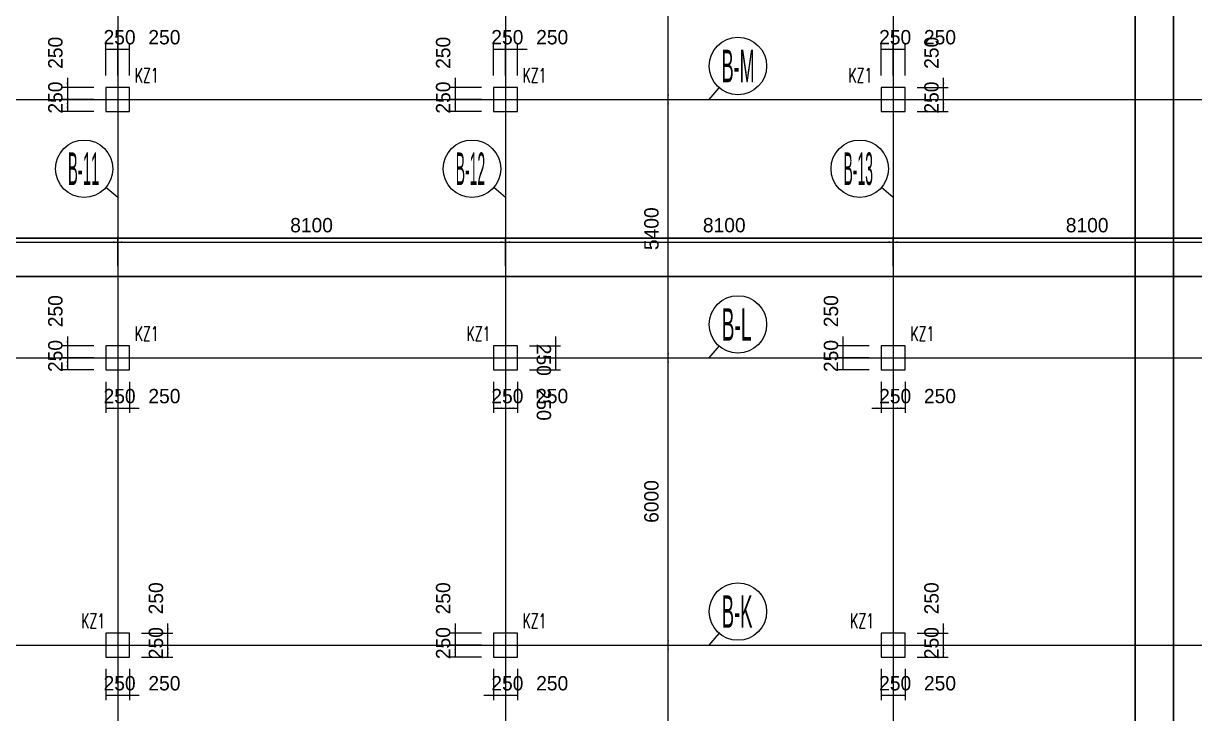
# Model space of a CAD drawing. Extents: x 387171 to 699106, y 11966 to 245688.
# Drawn here: x 552989 to 577452, y 137256 to 151678 of the extents above; entities that cross this region are included whole.
import ezdxf

# ---------------------------------------------------------------- set-up
doc = ezdxf.new("R2010")
doc.units = 0
doc.header["$LTSCALE"] = 100
doc.header["$MEASUREMENT"] = 0
for name, color, linetype in [('COLU', 7, 'Continuous'), ('DIM', 3, 'Continuous'), ('DOTE', 253, 'Continuous'), ('h后浇带', 51, 'Continuous'), ('L-AXIS', 3, 'Continuous'), ('NUM', 7, 'Continuous')]:
    doc.layers.add(name, color=color, linetype=linetype)
doc.styles.add('hztxt', font='hztxt')
doc.styles.get("Standard").update_dxf_attribs({"font": 'standard'})
doc.dimstyles.get("Standard").update_dxf_attribs({"dimtxt": 300, "dimasz": 100, "dimexe": 100, "dimexo": 250, "dimgap": 100, "dimtad": 0, "dimtoh": 1, "dimdec": 0, "dimdsep": 46, "dimcen": 0.09, "dimclrt": 7, "dimadec": 0, "dimazin": 0, "dimtfac": 1, "dimtdec": 4, "dimtofl": 0, "dimtmove": 0, "dimatfit": 3, "dimfxl": 1, "dimtolj": 1, "dimtzin": 0, "dimarcsym": 0})

# ---------------------------------------------------------------- blocks, each defined once
blk = doc.blocks.new('*D2607')
at = {"layer": 'L-AXIS', "color": 0, "linetype": 'ByBlock', "lineweight": -2}
for p, q in [((563058, 146608), (563058, 147210)), ((563058, 147110), (571158, 147110)), ((571158, 146608), (571158, 147210))]:
    blk.add_line(p, q, dxfattribs=at)
for points in [[(563058, 147110), (563158, 147126), (563158, 147093)], [(571158, 147110), (571058, 147093), (571058, 147126)]]:
    blk.add_solid(points, dxfattribs=at)
at = {"layer": 'L-AXIS', "color": 7, "linetype": 'Continuous', "lineweight": -2, "insert": (567628, 147460), "char_height": 300, "width": 775, "attachment_point": 5, "style": 'hztxt'}
blk.add_mtext('8100', dxfattribs=at)
blk = doc.blocks.new('*D4265')
at = {"layer": 'L-AXIS', "color": 0, "linetype": 'ByBlock', "lineweight": -2}
for p, q in [((565446, 144688), (566558, 144688)), ((566458, 138688), (566458, 144688)), ((565446, 138688), (566558, 138688))]:
    blk.add_line(p, q, dxfattribs=at)
for points in [[(566458, 144688), (566474, 144588), (566441, 144588)], [(566458, 138688), (566441, 138788), (566474, 138788)]]:
    blk.add_solid(points, dxfattribs=at)
at = {"layer": 'L-AXIS', "color": 7, "linetype": 'Continuous', "lineweight": -2, "insert": (566108, 141688), "char_height": 300, "width": 770, "attachment_point": 5, "rotation": 90, "style": 'hztxt'}
blk.add_mtext('6000', dxfattribs=at)
blk = doc.blocks.new('*D117')
at = {"layer": 'L-AXIS', "color": 0, "linetype": 'ByBlock', "lineweight": -2}
for p, q in [((565446, 138688), (566558, 138688)), ((566458, 133288), (566458, 138688)), ((565446, 133288), (566558, 133288))]:
    blk.add_line(p, q, dxfattribs=at)
for points in [[(566458, 138688), (566474, 138588), (566441, 138588)], [(566458, 133288), (566441, 133388), (566474, 133388)]]:
    blk.add_solid(points, dxfattribs=at)
at = {"layer": 'L-AXIS', "color": 7, "linetype": 'Continuous', "lineweight": -2, "insert": (566108, 135988), "char_height": 300, "width": 785, "attachment_point": 5, "rotation": 90, "style": 'hztxt'}
blk.add_mtext('5400', dxfattribs=at)
blk = doc.blocks.new('*D3156')
at = {"layer": 'L-AXIS', "color": 0, "linetype": 'ByBlock', "lineweight": -2}
for p, q in [((554958, 146608), (554958, 147210)), ((554958, 147110), (563058, 147110)), ((563058, 146608), (563058, 147210))]:
    blk.add_line(p, q, dxfattribs=at)
for points in [[(554958, 147110), (555058, 147126), (555058, 147093)], [(563058, 147110), (562958, 147093), (562958, 147126)]]:
    blk.add_solid(points, dxfattribs=at)
at = {"layer": 'L-AXIS', "color": 7, "linetype": 'Continuous', "lineweight": -2, "insert": (559008, 147460), "char_height": 300, "width": 775, "attachment_point": 5, "style": 'hztxt'}
blk.add_mtext('8100', dxfattribs=at)
blk = doc.blocks.new('*D3388')
at = {"layer": 'L-AXIS', "color": 0, "linetype": 'ByBlock', "lineweight": -2}
for p, q in [((546858, 146608), (546858, 147210)), ((546858, 147110), (554958, 147110)), ((554958, 146608), (554958, 147210))]:
    blk.add_line(p, q, dxfattribs=at)
for points in [[(546858, 147110), (546958, 147126), (546958, 147093)], [(554958, 147110), (554858, 147093), (554858, 147126)]]:
    blk.add_solid(points, dxfattribs=at)
at = {"layer": 'L-AXIS', "color": 7, "linetype": 'Continuous', "lineweight": -2, "insert": (550908, 147460), "char_height": 300, "width": 775, "attachment_point": 5, "style": 'hztxt'}
blk.add_mtext('8100', dxfattribs=at)
blk = doc.blocks.new('*D3340')
at = {"layer": 'L-AXIS', "color": 0, "linetype": 'ByBlock', "lineweight": -2}
for p, q in [((565446, 155488), (566558, 155488)), ((566458, 150088), (566458, 155488)), ((565446, 150088), (566558, 150088))]:
    blk.add_line(p, q, dxfattribs=at)
for points in [[(566458, 155488), (566474, 155388), (566441, 155388)], [(566458, 150088), (566441, 150188), (566474, 150188)]]:
    blk.add_solid(points, dxfattribs=at)
at = {"layer": 'L-AXIS', "color": 7, "linetype": 'Continuous', "lineweight": -2, "insert": (566108, 152788), "char_height": 300, "width": 785, "attachment_point": 5, "rotation": 90, "style": 'hztxt'}
blk.add_mtext('5400', dxfattribs=at)
blk = doc.blocks.new('_AXISO')
blk.add_circle((0, 0), 0.5)
blk = doc.blocks.new('*D1418')
at = {"layer": 'L-AXIS', "color": 0, "linetype": 'ByBlock', "lineweight": -2}
for p, q in [((565446, 150088), (566558, 150088)), ((566458, 144688), (566458, 150088)), ((565446, 144688), (566558, 144688))]:
    blk.add_line(p, q, dxfattribs=at)
for points in [[(566458, 150088), (566474, 149988), (566441, 149988)], [(566458, 144688), (566441, 144788), (566474, 144788)]]:
    blk.add_solid(points, dxfattribs=at)
at = {"layer": 'L-AXIS', "color": 7, "linetype": 'Continuous', "lineweight": -2, "insert": (566108, 147388), "char_height": 300, "width": 785, "attachment_point": 5, "rotation": 90, "style": 'hztxt'}
blk.add_mtext('5400', dxfattribs=at)
blk = doc.blocks.new('*D3991')
at = {"layer": 'L-AXIS', "color": 0, "linetype": 'ByBlock', "lineweight": -2}
for p, q in [((571158, 146608), (571158, 147210)), ((571158, 147110), (579258, 147110)), ((579258, 146608), (579258, 147210))]:
    blk.add_line(p, q, dxfattribs=at)
for points in [[(571158, 147110), (571258, 147126), (571258, 147093)], [(579258, 147110), (579158, 147093), (579158, 147126)]]:
    blk.add_solid(points, dxfattribs=at)
at = {"layer": 'L-AXIS', "color": 7, "linetype": 'Continuous', "lineweight": -2, "insert": (575208, 147460), "char_height": 300, "width": 775, "attachment_point": 5, "style": 'hztxt'}
blk.add_mtext('8100', dxfattribs=at)
blk = doc.blocks.new('*D2274')
at = {"layer": 'DIM', "color": 0, "linetype": 'ByBlock', "lineweight": -2}
for p, q in [((553908, 150538), (553908, 149888)), ((554458, 150338), (553808, 150338)), ((554458, 150088), (553808, 150088))]:
    blk.add_line(p, q, dxfattribs=at)
for points in [[(553908, 150338), (553891, 150438), (553925, 150438)], [(553908, 150088), (553925, 149988), (553891, 149988)]]:
    blk.add_solid(points, dxfattribs=at)
at = {"layer": 'DIM', "color": 7, "linetype": 'Continuous', "lineweight": -2, "insert": (553658, 151064), "char_height": 300, "width": 566.67, "attachment_point": 5, "rotation": 90, "style": 'hztxt'}
blk.add_mtext('250', dxfattribs=at)
blk = doc.blocks.new('*D228')
at = {"layer": 'DIM', "color": 0, "linetype": 'ByBlock', "lineweight": -2}
for p, q in [((554458, 150088), (553808, 150088)), ((553908, 150088), (553908, 149838)), ((554458, 149838), (553808, 149838))]:
    blk.add_line(p, q, dxfattribs=at)
for points in [[(553908, 150088), (553925, 149988), (553891, 149988)], [(553908, 149838), (553891, 149938), (553925, 149938)]]:
    blk.add_solid(points, dxfattribs=at)
at = {"layer": 'DIM', "color": 7, "linetype": 'Continuous', "lineweight": -2, "insert": (553658, 150128), "char_height": 300, "width": 566.67, "attachment_point": 5, "rotation": 90, "style": 'hztxt'}
blk.add_mtext('250', dxfattribs=at)
blk = doc.blocks.new('*D740')
at = {"layer": 'DIM', "color": 0, "linetype": 'ByBlock', "lineweight": -2}
for p, q in [((554708, 150588), (554708, 151238)), ((554958, 150588), (554958, 151238)), ((554708, 151138), (554958, 151138))]:
    blk.add_line(p, q, dxfattribs=at)
for points in [[(554708, 151138), (554808, 151155), (554808, 151121)], [(554958, 151138), (554858, 151121), (554858, 151155)]]:
    blk.add_solid(points, dxfattribs=at)
at = {"layer": 'DIM', "color": 7, "linetype": 'Continuous', "lineweight": -2, "insert": (554998, 151388), "char_height": 300, "width": 566.67, "attachment_point": 5, "style": 'hztxt'}
blk.add_mtext('250', dxfattribs=at)
blk = doc.blocks.new('*D972')
at = {"layer": 'DIM', "color": 0, "linetype": 'ByBlock', "lineweight": -2}
for p, q in [((554958, 150588), (554958, 151238)), ((555208, 150588), (555208, 151238)), ((554958, 151138), (555208, 151138))]:
    blk.add_line(p, q, dxfattribs=at)
for points in [[(554958, 151138), (555058, 151155), (555058, 151121)], [(555208, 151138), (555108, 151121), (555108, 151155)]]:
    blk.add_solid(points, dxfattribs=at)
at = {"layer": 'DIM', "color": 7, "linetype": 'Continuous', "lineweight": -2, "insert": (555934, 151388), "char_height": 300, "width": 566.67, "attachment_point": 5, "style": 'hztxt'}
blk.add_mtext('250', dxfattribs=at)
blk = doc.blocks.new('*D1256')
at = {"layer": 'DIM', "color": 0, "linetype": 'ByBlock', "lineweight": -2}
for p, q in [((562008, 150538), (562008, 149888)), ((562558, 150338), (561908, 150338)), ((562558, 150088), (561908, 150088))]:
    blk.add_line(p, q, dxfattribs=at)
for points in [[(562008, 150338), (561991, 150438), (562025, 150438)], [(562008, 150088), (562025, 149988), (561991, 149988)]]:
    blk.add_solid(points, dxfattribs=at)
at = {"layer": 'DIM', "color": 7, "linetype": 'Continuous', "lineweight": -2, "insert": (561758, 151064), "char_height": 300, "width": 566.67, "attachment_point": 5, "rotation": 90, "style": 'hztxt'}
blk.add_mtext('250', dxfattribs=at)
blk = doc.blocks.new('*D1186')
at = {"layer": 'DIM', "color": 0, "linetype": 'ByBlock', "lineweight": -2}
for p, q in [((562558, 150088), (561908, 150088)), ((562008, 150088), (562008, 149838)), ((562558, 149838), (561908, 149838))]:
    blk.add_line(p, q, dxfattribs=at)
for points in [[(562008, 150088), (562025, 149988), (561991, 149988)], [(562008, 149838), (561991, 149938), (562025, 149938)]]:
    blk.add_solid(points, dxfattribs=at)
at = {"layer": 'DIM', "color": 7, "linetype": 'Continuous', "lineweight": -2, "insert": (561758, 150128), "char_height": 300, "width": 566.67, "attachment_point": 5, "rotation": 90, "style": 'hztxt'}
blk.add_mtext('250', dxfattribs=at)
blk = doc.blocks.new('*D3596')
at = {"layer": 'DIM', "color": 0, "linetype": 'ByBlock', "lineweight": -2}
for p, q in [((562808, 150588), (562808, 151238)), ((563058, 150588), (563058, 151238)), ((562808, 151138), (563058, 151138))]:
    blk.add_line(p, q, dxfattribs=at)
for points in [[(562808, 151138), (562908, 151155), (562908, 151121)], [(563058, 151138), (562958, 151121), (562958, 151155)]]:
    blk.add_solid(points, dxfattribs=at)
at = {"layer": 'DIM', "color": 7, "linetype": 'Continuous', "lineweight": -2, "insert": (563098, 151388), "char_height": 300, "width": 566.67, "attachment_point": 5, "style": 'hztxt'}
blk.add_mtext('250', dxfattribs=at)
blk = doc.blocks.new('*D3809')
at = {"layer": 'DIM', "color": 0, "linetype": 'ByBlock', "lineweight": -2}
for p, q in [((563058, 150588), (563058, 151238)), ((563308, 150588), (563308, 151238)), ((562858, 151138), (563508, 151138))]:
    blk.add_line(p, q, dxfattribs=at)
for points in [[(563058, 151138), (562958, 151121), (562958, 151155)], [(563308, 151138), (563408, 151155), (563408, 151121)]]:
    blk.add_solid(points, dxfattribs=at)
at = {"layer": 'DIM', "color": 7, "linetype": 'Continuous', "lineweight": -2, "insert": (564034, 151388), "char_height": 300, "width": 566.67, "attachment_point": 5, "style": 'hztxt'}
blk.add_mtext('250', dxfattribs=at)
blk = doc.blocks.new('*D4052')
at = {"layer": 'DIM', "color": 0, "linetype": 'ByBlock', "lineweight": -2}
for p, q in [((570908, 150588), (570908, 151238)), ((571158, 150588), (571158, 151238)), ((570908, 151138), (571158, 151138))]:
    blk.add_line(p, q, dxfattribs=at)
for points in [[(570908, 151138), (571008, 151155), (571008, 151121)], [(571158, 151138), (571058, 151121), (571058, 151155)]]:
    blk.add_solid(points, dxfattribs=at)
at = {"layer": 'DIM', "color": 7, "linetype": 'Continuous', "lineweight": -2, "insert": (571198, 151388), "char_height": 300, "width": 566.67, "attachment_point": 5, "style": 'hztxt'}
blk.add_mtext('250', dxfattribs=at)
blk = doc.blocks.new('*D138')
at = {"layer": 'DIM', "color": 0, "linetype": 'ByBlock', "lineweight": -2}
for p, q in [((571158, 150588), (571158, 151238)), ((571408, 150588), (571408, 151238)), ((571158, 151138), (571408, 151138))]:
    blk.add_line(p, q, dxfattribs=at)
for points in [[(571158, 151138), (571258, 151155), (571258, 151121)], [(571408, 151138), (571308, 151121), (571308, 151155)]]:
    blk.add_solid(points, dxfattribs=at)
at = {"layer": 'DIM', "color": 7, "linetype": 'Continuous', "lineweight": -2, "insert": (572134, 151388), "char_height": 300, "width": 566.67, "attachment_point": 5, "style": 'hztxt'}
blk.add_mtext('250', dxfattribs=at)
blk = doc.blocks.new('*D2646')
at = {"layer": 'DIM', "color": 0, "linetype": 'ByBlock', "lineweight": -2}
for p, q in [((571658, 150088), (572308, 150088)), ((572208, 149838), (572208, 150088)), ((571658, 149838), (572308, 149838))]:
    blk.add_line(p, q, dxfattribs=at)
for points in [[(572208, 150088), (572225, 149988), (572191, 149988)], [(572208, 149838), (572191, 149938), (572225, 149938)]]:
    blk.add_solid(points, dxfattribs=at)
at = {"layer": 'DIM', "color": 7, "linetype": 'Continuous', "lineweight": -2, "insert": (571958, 150128), "char_height": 300, "width": 566.67, "attachment_point": 5, "rotation": 90, "style": 'hztxt'}
blk.add_mtext('250', dxfattribs=at)
blk = doc.blocks.new('*D2857')
at = {"layer": 'DIM', "color": 0, "linetype": 'ByBlock', "lineweight": -2}
for p, q in [((572208, 149888), (572208, 150538)), ((571658, 150338), (572308, 150338)), ((571658, 150088), (572308, 150088))]:
    blk.add_line(p, q, dxfattribs=at)
for points in [[(572208, 150338), (572191, 150438), (572225, 150438)], [(572208, 150088), (572225, 149988), (572191, 149988)]]:
    blk.add_solid(points, dxfattribs=at)
at = {"layer": 'DIM', "color": 7, "linetype": 'Continuous', "lineweight": -2, "insert": (571958, 151064), "char_height": 300, "width": 566.67, "attachment_point": 5, "rotation": 90, "style": 'hztxt'}
blk.add_mtext('250', dxfattribs=at)
blk = doc.blocks.new('*D3647')
at = {"layer": 'DIM', "color": 0, "linetype": 'ByBlock', "lineweight": -2}
for p, q in [((553908, 145138), (553908, 144488)), ((554458, 144938), (553808, 144938)), ((554458, 144688), (553808, 144688))]:
    blk.add_line(p, q, dxfattribs=at)
for points in [[(553908, 144938), (553891, 145038), (553925, 145038)], [(553908, 144688), (553925, 144588), (553891, 144588)]]:
    blk.add_solid(points, dxfattribs=at)
at = {"layer": 'DIM', "color": 7, "linetype": 'Continuous', "lineweight": -2, "insert": (553658, 145664), "char_height": 300, "width": 566.67, "attachment_point": 5, "rotation": 90, "style": 'hztxt'}
blk.add_mtext('250', dxfattribs=at)
blk = doc.blocks.new('*D3575')
at = {"layer": 'DIM', "color": 0, "linetype": 'ByBlock', "lineweight": -2}
for p, q in [((554458, 144688), (553808, 144688)), ((553908, 144688), (553908, 144438)), ((554458, 144438), (553808, 144438))]:
    blk.add_line(p, q, dxfattribs=at)
for points in [[(553908, 144688), (553925, 144588), (553891, 144588)], [(553908, 144438), (553891, 144538), (553925, 144538)]]:
    blk.add_solid(points, dxfattribs=at)
at = {"layer": 'DIM', "color": 7, "linetype": 'Continuous', "lineweight": -2, "insert": (553658, 144728), "char_height": 300, "width": 566.67, "attachment_point": 5, "rotation": 90, "style": 'hztxt'}
blk.add_mtext('250', dxfattribs=at)
blk = doc.blocks.new('*D3824')
at = {"layer": 'DIM', "color": 0, "linetype": 'ByBlock', "lineweight": -2}
for p, q in [((554708, 144188), (554708, 143538)), ((554958, 144188), (554958, 143538)), ((554708, 143638), (554958, 143638))]:
    blk.add_line(p, q, dxfattribs=at)
for points in [[(554708, 143638), (554808, 143655), (554808, 143621)], [(554958, 143638), (554858, 143621), (554858, 143655)]]:
    blk.add_solid(points, dxfattribs=at)
at = {"layer": 'DIM', "color": 7, "linetype": 'Continuous', "lineweight": -2, "insert": (554998, 143888), "char_height": 300, "width": 566.67, "attachment_point": 5, "style": 'hztxt'}
blk.add_mtext('250', dxfattribs=at)
blk = doc.blocks.new('*D4032')
at = {"layer": 'DIM', "color": 0, "linetype": 'ByBlock', "lineweight": -2}
for p, q in [((554958, 144188), (554958, 143538)), ((555208, 144188), (555208, 143538)), ((554758, 143638), (555408, 143638))]:
    blk.add_line(p, q, dxfattribs=at)
for points in [[(554958, 143638), (554858, 143621), (554858, 143655)], [(555208, 143638), (555308, 143655), (555308, 143621)]]:
    blk.add_solid(points, dxfattribs=at)
at = {"layer": 'DIM', "color": 7, "linetype": 'Continuous', "lineweight": -2, "insert": (555934, 143888), "char_height": 300, "width": 566.67, "attachment_point": 5, "style": 'hztxt'}
blk.add_mtext('250', dxfattribs=at)
blk = doc.blocks.new('*D159')
at = {"layer": 'DIM', "color": 0, "linetype": 'ByBlock', "lineweight": -2}
for p, q in [((562808, 144188), (562808, 143538)), ((563058, 144188), (563058, 143538)), ((562808, 143638), (563058, 143638))]:
    blk.add_line(p, q, dxfattribs=at)
for points in [[(562808, 143638), (562908, 143655), (562908, 143621)], [(563058, 143638), (562958, 143621), (562958, 143655)]]:
    blk.add_solid(points, dxfattribs=at)
at = {"layer": 'DIM', "color": 7, "linetype": 'Continuous', "lineweight": -2, "insert": (563098, 143888), "char_height": 300, "width": 566.67, "attachment_point": 5, "style": 'hztxt'}
blk.add_mtext('250', dxfattribs=at)
blk = doc.blocks.new('*D2624')
at = {"layer": 'DIM', "color": 0, "linetype": 'ByBlock', "lineweight": -2}
for p, q in [((563058, 144188), (563058, 143538)), ((563308, 144188), (563308, 143538)), ((563058, 143638), (563308, 143638))]:
    blk.add_line(p, q, dxfattribs=at)
for points in [[(563058, 143638), (563158, 143655), (563158, 143621)], [(563308, 143638), (563208, 143621), (563208, 143655)]]:
    blk.add_solid(points, dxfattribs=at)
at = {"layer": 'DIM', "color": 7, "linetype": 'Continuous', "lineweight": -2, "insert": (564034, 143888), "char_height": 300, "width": 566.67, "attachment_point": 5, "style": 'hztxt'}
blk.add_mtext('250', dxfattribs=at)
blk = doc.blocks.new('*D2874')
at = {"layer": 'DIM', "color": 0, "linetype": 'ByBlock', "lineweight": -2}
for p, q in [((563558, 144688), (564208, 144688)), ((564108, 144438), (564108, 144688)), ((563558, 144438), (564208, 144438))]:
    blk.add_line(p, q, dxfattribs=at)
for points in [[(564108, 144688), (564125, 144588), (564091, 144588)], [(564108, 144438), (564091, 144538), (564125, 144538)]]:
    blk.add_solid(points, dxfattribs=at)
at = {"layer": 'DIM', "color": 7, "linetype": 'Continuous', "lineweight": -2, "insert": (563858, 143712), "char_height": 300, "width": 566.67, "attachment_point": 5, "rotation": 270, "style": 'hztxt'}
blk.add_mtext('250', dxfattribs=at)
blk = doc.blocks.new('*D2822')
at = {"layer": 'DIM', "color": 0, "linetype": 'ByBlock', "lineweight": -2}
for p, q in [((564108, 144488), (564108, 145138)), ((563558, 144938), (564208, 144938)), ((563558, 144688), (564208, 144688))]:
    blk.add_line(p, q, dxfattribs=at)
for points in [[(564108, 144938), (564091, 145038), (564125, 145038)], [(564108, 144688), (564125, 144588), (564091, 144588)]]:
    blk.add_solid(points, dxfattribs=at)
at = {"layer": 'DIM', "color": 7, "linetype": 'Continuous', "lineweight": -2, "insert": (563858, 144648), "char_height": 300, "width": 566.67, "attachment_point": 5, "rotation": 270, "style": 'hztxt'}
blk.add_mtext('250', dxfattribs=at)
blk = doc.blocks.new('*D3070')
at = {"layer": 'DIM', "color": 0, "linetype": 'ByBlock', "lineweight": -2}
for p, q in [((570108, 145138), (570108, 144488)), ((570658, 144938), (570008, 144938)), ((570658, 144688), (570008, 144688))]:
    blk.add_line(p, q, dxfattribs=at)
for points in [[(570108, 144938), (570091, 145038), (570125, 145038)], [(570108, 144688), (570125, 144588), (570091, 144588)]]:
    blk.add_solid(points, dxfattribs=at)
at = {"layer": 'DIM', "color": 7, "linetype": 'Continuous', "lineweight": -2, "insert": (569858, 145664), "char_height": 300, "width": 566.67, "attachment_point": 5, "rotation": 90, "style": 'hztxt'}
blk.add_mtext('250', dxfattribs=at)
blk = doc.blocks.new('*D3260')
at = {"layer": 'DIM', "color": 0, "linetype": 'ByBlock', "lineweight": -2}
for p, q in [((570658, 144688), (570008, 144688)), ((570108, 144688), (570108, 144438)), ((570658, 144438), (570008, 144438))]:
    blk.add_line(p, q, dxfattribs=at)
for points in [[(570108, 144688), (570125, 144588), (570091, 144588)], [(570108, 144438), (570091, 144538), (570125, 144538)]]:
    blk.add_solid(points, dxfattribs=at)
at = {"layer": 'DIM', "color": 7, "linetype": 'Continuous', "lineweight": -2, "insert": (569858, 144728), "char_height": 300, "width": 566.67, "attachment_point": 5, "rotation": 90, "style": 'hztxt'}
blk.add_mtext('250', dxfattribs=at)
blk = doc.blocks.new('*D1587')
at = {"layer": 'DIM', "color": 0, "linetype": 'ByBlock', "lineweight": -2}
for p, q in [((570908, 144188), (570908, 143538)), ((571158, 144188), (571158, 143538)), ((570708, 143638), (571358, 143638))]:
    blk.add_line(p, q, dxfattribs=at)
for points in [[(570908, 143638), (570808, 143621), (570808, 143655)], [(571158, 143638), (571258, 143655), (571258, 143621)]]:
    blk.add_solid(points, dxfattribs=at)
at = {"layer": 'DIM', "color": 7, "linetype": 'Continuous', "lineweight": -2, "insert": (571198, 143888), "char_height": 300, "width": 566.67, "attachment_point": 5, "style": 'hztxt'}
blk.add_mtext('250', dxfattribs=at)
blk = doc.blocks.new('*D1818')
at = {"layer": 'DIM', "color": 0, "linetype": 'ByBlock', "lineweight": -2}
for p, q in [((571158, 144188), (571158, 143538)), ((571408, 144188), (571408, 143538)), ((571158, 143638), (571408, 143638))]:
    blk.add_line(p, q, dxfattribs=at)
for points in [[(571158, 143638), (571258, 143655), (571258, 143621)], [(571408, 143638), (571308, 143621), (571308, 143655)]]:
    blk.add_solid(points, dxfattribs=at)
at = {"layer": 'DIM', "color": 7, "linetype": 'Continuous', "lineweight": -2, "insert": (572134, 143888), "char_height": 300, "width": 566.67, "attachment_point": 5, "style": 'hztxt'}
blk.add_mtext('250', dxfattribs=at)
blk = doc.blocks.new('*D783')
at = {"layer": 'DIM', "color": 0, "linetype": 'ByBlock', "lineweight": -2}
for p, q in [((554708, 138188), (554708, 137538)), ((554958, 138188), (554958, 137538)), ((554708, 137638), (554958, 137638))]:
    blk.add_line(p, q, dxfattribs=at)
for points in [[(554708, 137638), (554808, 137655), (554808, 137621)], [(554958, 137638), (554858, 137621), (554858, 137655)]]:
    blk.add_solid(points, dxfattribs=at)
at = {"layer": 'DIM', "color": 7, "linetype": 'Continuous', "lineweight": -2, "insert": (554998, 137888), "char_height": 300, "width": 566.67, "attachment_point": 5, "style": 'hztxt'}
blk.add_mtext('250', dxfattribs=at)
blk = doc.blocks.new('*D1008')
at = {"layer": 'DIM', "color": 0, "linetype": 'ByBlock', "lineweight": -2}
for p, q in [((554958, 138188), (554958, 137538)), ((555208, 138188), (555208, 137538)), ((554758, 137638), (555408, 137638))]:
    blk.add_line(p, q, dxfattribs=at)
for points in [[(554958, 137638), (554858, 137621), (554858, 137655)], [(555208, 137638), (555308, 137655), (555308, 137621)]]:
    blk.add_solid(points, dxfattribs=at)
at = {"layer": 'DIM', "color": 7, "linetype": 'Continuous', "lineweight": -2, "insert": (555934, 137888), "char_height": 300, "width": 566.67, "attachment_point": 5, "style": 'hztxt'}
blk.add_mtext('250', dxfattribs=at)
blk = doc.blocks.new('*D981')
at = {"layer": 'DIM', "color": 0, "linetype": 'ByBlock', "lineweight": -2}
for p, q in [((555458, 138688), (556108, 138688)), ((556008, 138438), (556008, 138688)), ((555458, 138438), (556108, 138438))]:
    blk.add_line(p, q, dxfattribs=at)
for points in [[(556008, 138688), (556025, 138588), (555991, 138588)], [(556008, 138438), (555991, 138538), (556025, 138538)]]:
    blk.add_solid(points, dxfattribs=at)
at = {"layer": 'DIM', "color": 7, "linetype": 'Continuous', "lineweight": -2, "insert": (555758, 138728), "char_height": 300, "width": 566.67, "attachment_point": 5, "rotation": 90, "style": 'hztxt'}
blk.add_mtext('250', dxfattribs=at)
blk = doc.blocks.new('*D1209')
at = {"layer": 'DIM', "color": 0, "linetype": 'ByBlock', "lineweight": -2}
for p, q in [((556008, 138488), (556008, 139138)), ((555458, 138938), (556108, 138938)), ((555458, 138688), (556108, 138688))]:
    blk.add_line(p, q, dxfattribs=at)
for points in [[(556008, 138938), (555991, 139038), (556025, 139038)], [(556008, 138688), (556025, 138588), (555991, 138588)]]:
    blk.add_solid(points, dxfattribs=at)
at = {"layer": 'DIM', "color": 7, "linetype": 'Continuous', "lineweight": -2, "insert": (555758, 139664), "char_height": 300, "width": 566.67, "attachment_point": 5, "rotation": 90, "style": 'hztxt'}
blk.add_mtext('250', dxfattribs=at)
blk = doc.blocks.new('*D3643')
at = {"layer": 'DIM', "color": 0, "linetype": 'ByBlock', "lineweight": -2}
for p, q in [((562008, 139138), (562008, 138488)), ((562558, 138938), (561908, 138938)), ((562558, 138688), (561908, 138688))]:
    blk.add_line(p, q, dxfattribs=at)
for points in [[(562008, 138938), (561991, 139038), (562025, 139038)], [(562008, 138688), (562025, 138588), (561991, 138588)]]:
    blk.add_solid(points, dxfattribs=at)
at = {"layer": 'DIM', "color": 7, "linetype": 'Continuous', "lineweight": -2, "insert": (561758, 139664), "char_height": 300, "width": 566.67, "attachment_point": 5, "rotation": 90, "style": 'hztxt'}
blk.add_mtext('250', dxfattribs=at)
blk = doc.blocks.new('*D4100')
at = {"layer": 'DIM', "color": 0, "linetype": 'ByBlock', "lineweight": -2}
for p, q in [((562558, 138688), (561908, 138688)), ((562008, 138688), (562008, 138438)), ((562558, 138438), (561908, 138438))]:
    blk.add_line(p, q, dxfattribs=at)
for points in [[(562008, 138688), (562025, 138588), (561991, 138588)], [(562008, 138438), (561991, 138538), (562025, 138538)]]:
    blk.add_solid(points, dxfattribs=at)
at = {"layer": 'DIM', "color": 7, "linetype": 'Continuous', "lineweight": -2, "insert": (561758, 138728), "char_height": 300, "width": 566.67, "attachment_point": 5, "rotation": 90, "style": 'hztxt'}
blk.add_mtext('250', dxfattribs=at)
blk = doc.blocks.new('*D4344')
at = {"layer": 'DIM', "color": 0, "linetype": 'ByBlock', "lineweight": -2}
for p, q in [((562808, 138188), (562808, 137538)), ((563058, 138188), (563058, 137538)), ((562608, 137638), (563258, 137638))]:
    blk.add_line(p, q, dxfattribs=at)
for points in [[(562808, 137638), (562708, 137621), (562708, 137655)], [(563058, 137638), (563158, 137655), (563158, 137621)]]:
    blk.add_solid(points, dxfattribs=at)
at = {"layer": 'DIM', "color": 7, "linetype": 'Continuous', "lineweight": -2, "insert": (563098, 137888), "char_height": 300, "width": 566.67, "attachment_point": 5, "style": 'hztxt'}
blk.add_mtext('250', dxfattribs=at)
blk = doc.blocks.new('*D180')
at = {"layer": 'DIM', "color": 0, "linetype": 'ByBlock', "lineweight": -2}
for p, q in [((563058, 138188), (563058, 137538)), ((563308, 138188), (563308, 137538)), ((563058, 137638), (563308, 137638))]:
    blk.add_line(p, q, dxfattribs=at)
for points in [[(563058, 137638), (563158, 137655), (563158, 137621)], [(563308, 137638), (563208, 137621), (563208, 137655)]]:
    blk.add_solid(points, dxfattribs=at)
at = {"layer": 'DIM', "color": 7, "linetype": 'Continuous', "lineweight": -2, "insert": (564034, 137888), "char_height": 300, "width": 566.67, "attachment_point": 5, "style": 'hztxt'}
blk.add_mtext('250', dxfattribs=at)
blk = doc.blocks.new('*D2693')
at = {"layer": 'DIM', "color": 0, "linetype": 'ByBlock', "lineweight": -2}
for p, q in [((570908, 138188), (570908, 137538)), ((571158, 138188), (571158, 137538)), ((570908, 137638), (571158, 137638))]:
    blk.add_line(p, q, dxfattribs=at)
for points in [[(570908, 137638), (571008, 137655), (571008, 137621)], [(571158, 137638), (571058, 137621), (571058, 137655)]]:
    blk.add_solid(points, dxfattribs=at)
at = {"layer": 'DIM', "color": 7, "linetype": 'Continuous', "lineweight": -2, "insert": (571198, 137888), "char_height": 300, "width": 566.67, "attachment_point": 5, "style": 'hztxt'}
blk.add_mtext('250', dxfattribs=at)
blk = doc.blocks.new('*D2616')
at = {"layer": 'DIM', "color": 0, "linetype": 'ByBlock', "lineweight": -2}
for p, q in [((571158, 138188), (571158, 137538)), ((571408, 138188), (571408, 137538)), ((571158, 137638), (571408, 137638))]:
    blk.add_line(p, q, dxfattribs=at)
for points in [[(571158, 137638), (571258, 137655), (571258, 137621)], [(571408, 137638), (571308, 137621), (571308, 137655)]]:
    blk.add_solid(points, dxfattribs=at)
at = {"layer": 'DIM', "color": 7, "linetype": 'Continuous', "lineweight": -2, "insert": (572134, 137888), "char_height": 300, "width": 566.67, "attachment_point": 5, "style": 'hztxt'}
blk.add_mtext('250', dxfattribs=at)
blk = doc.blocks.new('*D2868')
at = {"layer": 'DIM', "color": 0, "linetype": 'ByBlock', "lineweight": -2}
for p, q in [((571658, 138688), (572308, 138688)), ((572208, 138438), (572208, 138688)), ((571658, 138438), (572308, 138438))]:
    blk.add_line(p, q, dxfattribs=at)
for points in [[(572208, 138688), (572225, 138588), (572191, 138588)], [(572208, 138438), (572191, 138538), (572225, 138538)]]:
    blk.add_solid(points, dxfattribs=at)
at = {"layer": 'DIM', "color": 7, "linetype": 'Continuous', "lineweight": -2, "insert": (571958, 138728), "char_height": 300, "width": 566.67, "attachment_point": 5, "rotation": 90, "style": 'hztxt'}
blk.add_mtext('250', dxfattribs=at)
blk = doc.blocks.new('*D3084')
at = {"layer": 'DIM', "color": 0, "linetype": 'ByBlock', "lineweight": -2}
for p, q in [((572208, 138488), (572208, 139138)), ((571658, 138938), (572308, 138938)), ((571658, 138688), (572308, 138688))]:
    blk.add_line(p, q, dxfattribs=at)
for points in [[(572208, 138938), (572191, 139038), (572225, 139038)], [(572208, 138688), (572225, 138588), (572191, 138588)]]:
    blk.add_solid(points, dxfattribs=at)
at = {"layer": 'DIM', "color": 7, "linetype": 'Continuous', "lineweight": -2, "insert": (571958, 139664), "char_height": 300, "width": 566.67, "attachment_point": 5, "rotation": 90, "style": 'hztxt'}
blk.add_mtext('250', dxfattribs=at)
blk = doc.blocks.new('后浇带现场')
at = {"color": 6, "lineweight": 30}
for points in [[(760007, 730049), (760007, 673430), (717757, 673430), (717757, 730049)], [(759207, 730049), (759207, 674230), (718557, 674230), (718557, 730049)], [(806265, 663346), (787754, 674230), (759207, 674230), (759207, 625070)], [(805860, 662656), (787536, 673430), (760007, 673430), (760007, 625070)]]:
    blk.add_lwpolyline(points, dxfattribs=at)
at = {"layer": 'h后浇带', "color": 1}
for p, q in [((759207, 651530), (759207, 730049)), ((760007, 730049), (760007, 651530)), ((662168, 674230), (787754, 674230)), ((662200, 673430), (787536, 673430))]:
    blk.add_line(p, q, dxfattribs=at)

msp = doc.modelspace()

# ---------------------------------------------------------------- linework, layer by layer
at = {"layer": 'COLU'}
for points in [[(554708.1, 149837.9), (555208.1, 149837.9), (555208.1, 150337.9), (554708.1, 150337.9)], [(562808.1, 149837.9), (563308.1, 149837.9), (563308.1, 150337.9), (562808.1, 150337.9)], [(570908.1, 149837.9), (571408.1, 149837.9), (571408.1, 150337.9), (570908.1, 150337.9)], [(554708.1, 144437.9), (555208.1, 144437.9), (555208.1, 144937.9), (554708.1, 144937.9)], [(562808.1, 144437.9), (563308.1, 144437.9), (563308.1, 144937.9), (562808.1, 144937.9)], [(570908.1, 144437.9), (571408.1, 144437.9), (571408.1, 144937.9), (570908.1, 144937.9)], [(554708.1, 138437.9), (555208.1, 138437.9), (555208.1, 138937.9), (554708.1, 138937.9)], [(562808.1, 138437.9), (563308.1, 138437.9), (563308.1, 138937.9), (562808.1, 138937.9)], [(570908.1, 138437.9), (571408.1, 138437.9), (571408.1, 138937.9), (570908.1, 138937.9)]]:
    msp.add_lwpolyline(points, close=True, dxfattribs=at)
at = {"layer": 'DOTE'}
for p, q in [((571158.1, 213087.9), (571158.1, 94087.9)), ((554958.1, 210429.3), (554958.1, 88587.9)), ((563058.1, 210429.3), (563058.1, 84089.2)), ((491246.2, 150087.9), (605563.5, 150087.9)), ((491462.9, 144687.9), (604647.2, 144687.9)), ((491703.8, 138687.9), (593508.1, 138687.9))]:
    msp.add_line(p, q, dxfattribs=at)
at = {"layer": 'L-AXIS'}
for p, q in [((567313.6, 150087.9), (567523.1, 150332.4)), ((565446, 150087.9), (567313.6, 150087.9)), ((554958.1, 148041.3), (554713.6, 148250.8)), ((563058.1, 148041.3), (562813.6, 148250.8)), ((571158.1, 148041.3), (570913.6, 148250.8)), ((554958.1, 148041.3), (554958.1, 146357.9)), ((563058.1, 148041.3), (563058.1, 146357.9)), ((571158.1, 148041.3), (571158.1, 146357.9)), ((567313.6, 144687.9), (567523.1, 144932.4)), ((565446, 144687.9), (567313.6, 144687.9)), ((567313.6, 138687.9), (567523.1, 138932.4)), ((565446, 138687.9), (567313.6, 138687.9))]:
    msp.add_line(p, q, dxfattribs=at)

# ---------------------------------------------------------------- block references
at = {"color": 3, "lineweight": 30}
msp.add_blockref('后浇带现场', (-182998.7, -527042.1), dxfattribs=at)
at = {"layer": 'L-AXIS'}
ref = msp.add_blockref('_AXISO', (567913.6, 150787.9), dxfattribs=dict(at, xscale=1199.999999999997, yscale=1200, rotation=359.9996457873818))
ref.add_attrib('A', 'B-M', (567574.2, 150448.5), dxfattribs={"height": 678.82, "style": 'hztxt', "width": 0.412698})
ref = msp.add_blockref('_AXISO', (554258.1, 148641.3), dxfattribs=dict(at, xscale=1199.999999999997, yscale=1200, rotation=359.9996457873818))
ref.add_attrib('A', 'B-11', (553918.7, 148301.9), dxfattribs={"height": 678.82, "style": 'hztxt', "width": 0.342105})
ref = msp.add_blockref('_AXISO', (562358.1, 148641.3), dxfattribs=dict(at, xscale=1199.999999999997, yscale=1200, rotation=359.9996457873818))
ref.add_attrib('A', 'B-12', (562018.7, 148301.9), dxfattribs={"height": 678.82, "style": 'hztxt', "width": 0.320988})
ref = msp.add_blockref('_AXISO', (570458.1, 148641.3), dxfattribs=dict(at, xscale=1199.999999999997, yscale=1200, rotation=359.9996457873818))
ref.add_attrib('A', 'B-13', (570118.7, 148301.9), dxfattribs={"height": 678.82, "style": 'hztxt', "width": 0.320988})
ref = msp.add_blockref('_AXISO', (567913.6, 145387.9), dxfattribs=dict(at, xscale=1199.999999999997, yscale=1200, rotation=359.9996457873818))
ref.add_attrib('A', 'B-L', (567574.2, 145048.5), dxfattribs={"height": 678.82, "style": 'hztxt', "width": 0.440678})
ref = msp.add_blockref('_AXISO', (567913.6, 139387.9), dxfattribs=dict(at, xscale=1199.999999999997, yscale=1200, rotation=359.9996457873818))
ref.add_attrib('A', 'B-K', (567574.2, 139048.5), dxfattribs={"height": 678.82, "style": 'hztxt', "width": 0.42623})

# ---------------------------------------------------------------- texts
at = {"layer": 'NUM', "color": 200, "width": 0.7}
for p in [(555314.1, 150444), (563414.1, 150444), (570221.1, 150444), (555314.1, 145044), (562244.9, 145044), (571514.1, 145044), (554194.4, 139044), (563414.1, 139044), (570256.2, 139044)]:
    msp.add_text('KZ1', height=300, dxfattribs=at).set_placement(p)

# ---------------------------------------------------------------- dimensions: what is measured, and where the dimension line sits
at = {"layer": 'DIM', "color": 200}
for p1, p2, distance, picture, middle in [((554708.1, 150337.9), (554958.1, 150337.9), 800, '*D740', (554490, 151387.9)), ((554958.1, 150337.9), (555208.1, 150337.9), 800, '*D972', (555426.1, 151387.9)), ((562808.1, 150337.9), (563058.1, 150337.9), 800, '*D3596', (562590, 151387.9)), ((563058.1, 150337.9), (563308.1, 150337.9), 800, '*D3809', (563526.1, 151387.9)), ((570908.1, 150337.9), (571158.1, 150337.9), 800, '*D4052', (570690, 151387.9)), ((571158.1, 150337.9), (571408.1, 150337.9), 800, '*D138', (571626.1, 151387.9)), ((554708.1, 150337.9), (554708.1, 150087.9), -800, '*D2274', (553658.1, 150556)), ((562808.1, 150337.9), (562808.1, 150087.9), -800, '*D1256', (561758.1, 150556)), ((571408.1, 150087.9), (571408.1, 150337.9), -800, '*D2857', (571958.1, 150556)), ((554708.1, 150087.9), (554708.1, 149837.9), -800, '*D228', (553658.1, 149619.9)), ((562808.1, 150087.9), (562808.1, 149837.9), -800, '*D1186', (561758.1, 149619.9)), ((571408.1, 149837.9), (571408.1, 150087.9), -800, '*D2646', (571958.1, 149619.9)), ((554708.1, 144937.9), (554708.1, 144687.9), -800, '*D3647', (553658.1, 145156)), ((570908.1, 144937.9), (570908.1, 144687.9), -800, '*D3070', (569858.1, 145156)), ((563308.1, 144687.9), (563308.1, 144937.9), -800, '*D2822', (563858.1, 145156)), ((554708.1, 144687.9), (554708.1, 144437.9), -800, '*D3575', (553658.1, 144219.9)), ((570908.1, 144687.9), (570908.1, 144437.9), -800, '*D3260', (569858.1, 144219.9)), ((563308.1, 144437.9), (563308.1, 144687.9), -800, '*D2874', (563858.1, 144219.9)), ((554708.1, 144437.9), (554958.1, 144437.9), -800, '*D3824', (554490, 143887.9)), ((554958.1, 144437.9), (555208.1, 144437.9), -800, '*D4032', (555426.1, 143887.9)), ((562808.1, 144437.9), (563058.1, 144437.9), -800, '*D159', (562590, 143887.9)), ((563058.1, 144437.9), (563308.1, 144437.9), -800, '*D2624', (563526.1, 143887.9)), ((570908.1, 144437.9), (571158.1, 144437.9), -800, '*D1587', (570690, 143887.9)), ((571158.1, 144437.9), (571408.1, 144437.9), -800, '*D1818', (571626.1, 143887.9)), ((555208.1, 138687.9), (555208.1, 138937.9), -800, '*D1209', (555758.1, 139156)), ((562808.1, 138937.9), (562808.1, 138687.9), -800, '*D3643', (561758.1, 139156)), ((571408.1, 138687.9), (571408.1, 138937.9), -800, '*D3084', (571958.1, 139156)), ((555208.1, 138437.9), (555208.1, 138687.9), -800, '*D981', (555758.1, 138219.9)), ((562808.1, 138687.9), (562808.1, 138437.9), -800, '*D4100', (561758.1, 138219.9)), ((571408.1, 138437.9), (571408.1, 138687.9), -800, '*D2868', (571958.1, 138219.9)), ((554708.1, 138437.9), (554958.1, 138437.9), -800, '*D783', (554490, 137887.9)), ((554958.1, 138437.9), (555208.1, 138437.9), -800, '*D1008', (555426.1, 137887.9)), ((562808.1, 138437.9), (563058.1, 138437.9), -800, '*D4344', (562590, 137887.9)), ((563058.1, 138437.9), (563308.1, 138437.9), -800, '*D180', (563526.1, 137887.9)), ((570908.1, 138437.9), (571158.1, 138437.9), -800, '*D2693', (570690, 137887.9)), ((571158.1, 138437.9), (571408.1, 138437.9), -800, '*D2616', (571626.1, 137887.9))]:
    dim = msp.add_aligned_dim(p1=p1, p2=p2, distance=distance, dimstyle='Standard', dxfattribs=at)
    dim.commit()
    dim.dimension.update_dxf_attribs({"geometry": picture, "text_midpoint": middle})
at = {"layer": 'L-AXIS'}
for base, p1, p2, picture, middle in [((566457.5, 155487.9), (565196, 150087.9), (565196, 155487.9), '*D3340', (566107.5, 152787.9)), ((566457.5, 150087.9), (565196, 144687.9), (565196, 150087.9), '*D1418', (566107.5, 147387.9)), ((566457.5, 144687.9), (565196, 138687.9), (565196, 144687.9), '*D4265', (566107.5, 141687.9)), ((566457.5, 138687.9), (565196, 133287.9), (565196, 138687.9), '*D117', (566107.5, 135987.9))]:
    dim = msp.add_linear_dim(base=base, p1=p1, p2=p2, angle=90, dimstyle='Standard', dxfattribs=at)
    dim.commit()
    dim.dimension.update_dxf_attribs({"geometry": picture, "text_midpoint": middle})
for base, p1, p2, picture, middle in [((554958.1, 147109.6), (546858.1, 146357.9), (554958.1, 146357.9), '*D3388', (550908.1, 147459.6)), ((563058.1, 147109.6), (554958.1, 146357.9), (563058.1, 146357.9), '*D3156', (559008.1, 147459.6)), ((571158.1, 147109.6), (563058.1, 146357.9), (571158.1, 146357.9), '*D2607', (567628.1, 147459.6)), ((579258.1, 147109.6), (571158.1, 146357.9), (579258.1, 146357.9), '*D3991', (575208.1, 147459.6))]:
    dim = msp.add_linear_dim(base=base, p1=p1, p2=p2, dimstyle='Standard', dxfattribs=at)
    dim.commit()
    dim.dimension.update_dxf_attribs({"geometry": picture, "text_midpoint": middle})

doc.saveas('drawing.dxf')
